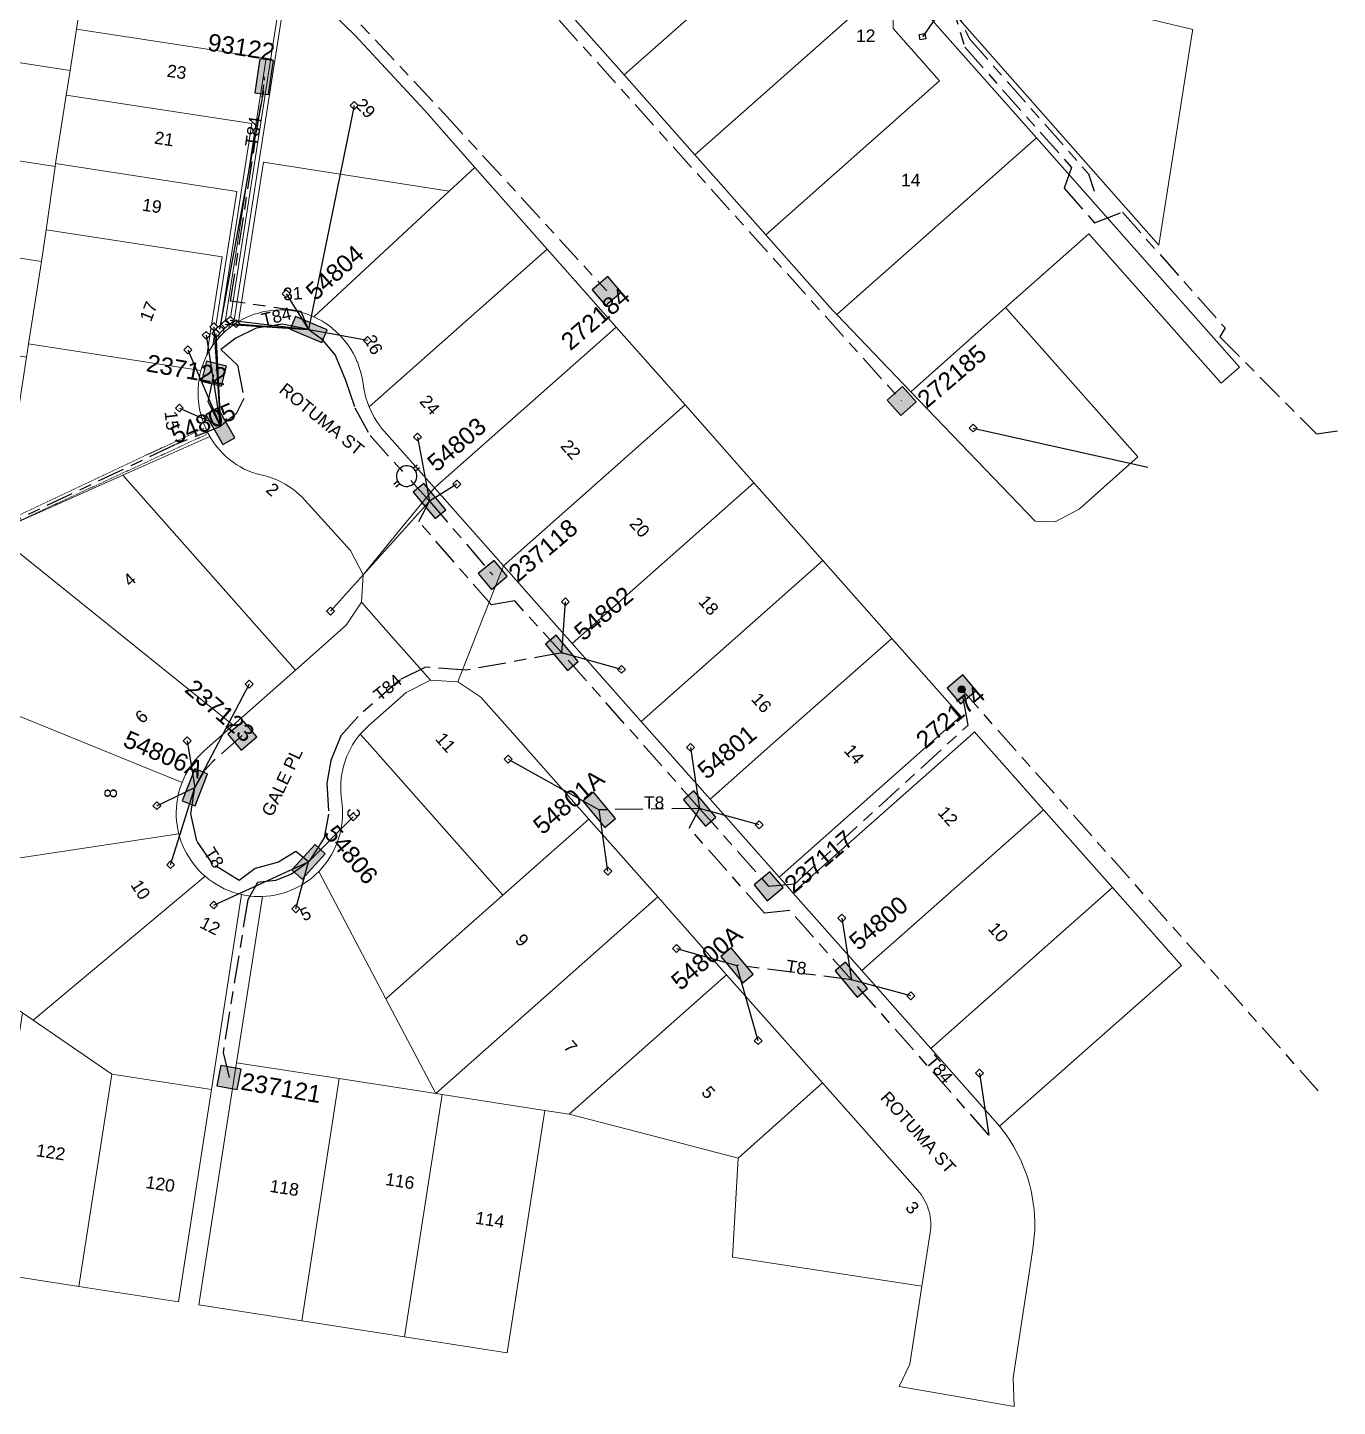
# Model space of a CAD drawing. Header units: metres. Extents: x 298351 to 299301, y 6265099 to 6266102.
# Drawn here: x 299108.3 to 299297.2, y 6265263.5 to 6265462.5 of the extents above; entities that cross this region are included whole.
import ezdxf
from ezdxf.enums import TextEntityAlignment as Align

# ---------------------------------------------------------------- set-up
doc = ezdxf.new("R2010")
doc.units = ezdxf.units.M
for name, pattern in [('Cable Exist UG', [8.2, 4, -1.2, 1.8, -1.2]), ('HIDDEN', [0.375, 0.25, -0.125]), ('HIDDEN2', [0.1875, 0.125, -0.0625])]:
    doc.linetypes.add(name, pattern=pattern)
doc.layers.get('0').update_dxf_attribs({"color": 6})
for name, color, linetype, lineweight in [('Cadastre Land Parcels_SP_EXT', 9, 'Continuous', 5), ('Cadastre Other Property_SP_EXT', 9, 'HIDDEN', 5), ('Cadastre Roads_SP_EXT', 9, 'Continuous', 5)]:
    doc.layers.add(name, color=color, linetype=linetype, lineweight=lineweight)
for name, color, linetype in [('Equip_LV_EXT', 7, 'Continuous'), ('Mains_LV_EXT', 7, 'Continuous'), ('Mains_LV_SL_EXT', 7, 'Continuous'), ('Mains_SL_EXT', 7, 'Continuous'), ('Services_SP_EXT', 7, 'Continuous'), ('SupportsUG_SP_LV_EXT', 7, 'Continuous'), ('SupportsUG_SP_LV_SL_EXT', 7, 'Continuous')]:
    doc.layers.add(name, color=color, linetype=linetype)
doc.layers.get('0').freeze()
doc.styles.add('COLUMN_LABEL', font='arial.ttf')
doc.styles.add('iecARIAL', font='arial.ttf', dxfattribs={"height": 2})
doc.styles.add('POLE_LABEL', font='arial.ttf')
doc.styles.get("Standard").update_dxf_attribs({"font": 'arial.ttf'})

# ---------------------------------------------------------------- blocks, each defined once
blk = doc.blocks.new('COLUMN_EXT')
blk.add_hatch(color=256).paths.add_polyline_path([(-1.49, 1.48), (-1.49, -1.49), (1.48, -1.49), (1.48, 1.48)])
blk.add_lwpolyline([(-1.49, -1.49), (1.48, -1.49), (1.48, 1.48), (-1.49, 1.48)], close=True)
for tag, height, style, flags, p in [('ASSET_NUM', 2.5, 'COLUMN_LABEL', 8, (2, 2)), ('STRUCTURE_PLANT_NUMBER', 0.2, 'POLE_LABEL', 9, (1.81, 0.03)), ('STREET_CODE', 0.2, 'COLUMN_LABEL', 9, (1.81, -0.2))]:
    blk.add_attdef(tag, text='', height=height, dxfattribs=dict(style=style, flags=flags)).set_placement(p, align=Align.MIDDLE_LEFT)
at = {"flags": 9}
for tag, p in [('COLUMN_TYPE', (1.81, -0.4)), ('OWNED_BY', (1.81, -0.6)), ('STATE', (1.81, -0.8)), ('USAGE', (1.81, -1)), ('STREETNAME', (1.81, -1.6)), ('SUBURB', (1.81, -1.8)), ('LEGEND', (1.81, -1.2)), ('LOCATION', (1.81, -1.4)), ('NOTES', (1.81, -2))]:
    blk.add_attdef(tag, text='', height=0.2, dxfattribs=at).set_placement(p, align=Align.MIDDLE_LEFT)
at = {"flags": 1}
blk.add_attdef('Z', (1.81, -2.35), '', height=0.2, dxfattribs=at)
blk = doc.blocks.new('PILLAR_EXT')
blk.add_hatch(color=256).paths.add_polyline_path([(-2.475, 0.99), (-2.475, -0.99), (2.475, -0.99), (2.475, 0.99)])
blk.add_lwpolyline([(-2.475, -0.99), (2.475, -0.99), (2.475, 0.99), (-2.475, 0.99)], close=True)
at = {"style": 'iecARIAL', "flags": 8}
blk.add_attdef('ASSET_NUM', (1.5, 3.5), '', height=2.5, dxfattribs=at)
for tag, p, flags in [('OWNED_BY', (0, -0.2), 9), ('STATE', (0, -0.4), 9), ('SUPPORT_TYPE', (0, -0.6), 9), ('STREETNAME', (0, -1.8), 9), ('SUBURB', (0, -2), 1), ('USAGE', (0, -0.8), 9), ('LEGEND', (0, -1), 9), ('LOCATION', (0, -1.2), 9), ('NOTES', (0, -1.4), 9), ('PARENT', (0, -1.6), 9)]:
    blk.add_attdef(tag, p, '', height=0.2, dxfattribs=dict(flags=flags))
blk = doc.blocks.new('CCP_EXT')
at = {"flags": 9}
for tag, p in [('STATE', (0, -1.8)), ('NOTES', (0, -2))]:
    blk.add_attdef(tag, text='', height=0.2, dxfattribs=at).set_placement(p, align=Align.MIDDLE_LEFT)
blk.add_wipeout([(0, 0.57), (0.57, 0), (0, -0.57), (-0.57, 0)])
blk.add_lwpolyline([(-0.57, 0), (0, 0.57), (0.57, 0), (0, -0.57), (-0.57, 0)])
at = {"flags": 1}
blk.add_attdef('Z', (0, 0), '', height=0.2, dxfattribs=at)
at = {"flags": 9}
for tag, p in [('CCP_TYPE', (0, 0)), ('CONSTRUCTED_VOLTAGE', (0, -0.2)), ('OPERATING_VOLTAGE', (0, -0.6)), ('ORIENTATION', (0, -0.8)), ('OWNED_BY', (0, -1)), ('NO_PHASES', (0, -0.4)), ('USAGE', (0, -1.2)), ('LEGEND', (0, -1.4)), ('LIFE_SUPPORT', (0, -1.6))]:
    blk.add_attdef(tag, text='', height=0.2, dxfattribs=at).set_placement(p, align=Align.MIDDLE_LEFT)
blk = doc.blocks.new('LV_UG_LINKS_OPEN_EXT')
for p, q in [((-0.25, 1.47), (-0.25, 2.22)), ((0.25, 1.47), (0.25, 2.22)), ((-0.25, -1.47), (-0.25, -2.22)), ((0.25, -1.47), (0.25, -2.22))]:
    blk.add_line(p, q)
at = {"flags": 9}
for tag, p in [('ACTUAL_STATUS', (0, 0)), ('CONSTRUCTED_VOLTAGE', (0, -0.2)), ('OPERATING_VOLTAGE', (0, -0.6)), ('ORIENTATION', (0, -0.8)), ('STATE', (0, -1)), ('SWITCH_TYPE', (0, -1.2)), ('NO_PHASES', (0, -0.4)), ('USAGE', (0, -1.4)), ('NOTES', (0, -1.6))]:
    blk.add_attdef(tag, text='', height=0.2, dxfattribs=at).set_placement(p, align=Align.MIDDLE_LEFT)
at = {"flags": 1}
blk.add_attdef('Z', (0, 0), '', height=0.2, dxfattribs=at)
blk.add_wipeout([(-0.25, 1.47), (-0.43, 1.43), (-0.61, 1.36), (-0.77, 1.28), (-0.93, 1.17), (-1.07, 1.05), (-1.19, 0.9), (-1.29, 0.75), (-1.38, 0.58), (-1.44, 0.4), (-1.48, 0.22), (-1.49, 0.03), (-1.49, -0.16), (-1.45, -0.34), (-1.4, -0.52), (-1.32, -0.69), (-1.23, -0.85), (-1.11, -1), (-0.98, -1.13), (-0.83, -1.24), (-0.66, -1.34), (-0.49, -1.41), (-0.31, -1.46), (-0.13, -1.49), (0.06, -1.49), (0.25, -1.47), (0.43, -1.43), (0.61, -1.36), (0.77, -1.28), (0.93, -1.17), (1.07, -1.05), (1.19, -0.9), (1.29, -0.75), (1.38, -0.58), (1.44, -0.4), (1.48, -0.22), (1.49, -0.03), (1.49, 0.16), (1.45, 0.34), (1.4, 0.52), (1.32, 0.69), (1.23, 0.85), (1.11, 1), (0.98, 1.13), (0.83, 1.24), (0.66, 1.34), (0.49, 1.41), (0.31, 1.46), (0.13, 1.49), (-0.06, 1.49)])
blk.add_lwpolyline([(0, -1.49, 1), (0, 1.49, 1)], format="xyb", close=True)
blk = doc.blocks.new('CONNECTOR_NODE_EXT')
h = blk.add_hatch(color=256)
edge = h.paths.add_edge_path()
edge.add_arc((0, 0), 0.5, 0, 360)
blk.add_circle((0, 0), 0.5)
at = {"flags": 1}
blk.add_attdef('Z', (0, 0), '', height=0.2, dxfattribs=at)
at = {"flags": 9}
for tag, p in [('CONNECTOR_TYPE', (0, 0)), ('CONSTRUCTED_VOLTAGE', (0, -0.2)), ('OPERATING_VOLTAGE', (0, -0.6)), ('ORIENTATION', (0, -0.8)), ('SUBTYPE', (0, -1)), ('NO_PHASES', (0, -0.4)), ('USAGE', (0, -1.2)), ('NOTES', (0, -1.4))]:
    blk.add_attdef(tag, text='', height=0.2, dxfattribs=at).set_placement(p, align=Align.MIDDLE_LEFT)

msp = doc.modelspace()

# ---------------------------------------------------------------- linework, layer by layer
at = {"layer": 'Cadastre Land Parcels_SP_EXT', "linetype": 'Continuous'}
for points in [[(299145.94, 6265470.66), (299144.9, 6265471.66), (299133.61, 6265481.52), (299120.07, 6265492.49), (299117, 6265472.9), (299116.81, 6265471.69), (299144.79, 6265467.38), (299137.28, 6265419.07), (299137.78, 6265419.46), (299138, 6265419.61), (299145.94, 6265470.66)], [(299194.34, 6265455.63), (299220.53, 6265478.84), (299210.32, 6265490.37), (299184.13, 6265467.16), (299194.34, 6265455.63)], [(299228.25, 6265470.13), (299222.46, 6265476.66), (299220.53, 6265478.84), (299194.34, 6265455.63), (299204.54, 6265444.1), (299228.17, 6265465.03), (299228.25, 6265470.13)], [(299114.41, 6265456.27), (299115.34, 6265462.26), (299116.81, 6265471.69), (299117, 6265472.9), (299096.58, 6265476.06), (299083.43, 6265468.16), (299083.42, 6265467.53), (299083.38, 6265466.91), (299083.31, 6265466.28), (299083.28, 6265466.12), (299082.52, 6265461.2), (299114.41, 6265456.27)], [(299137.28, 6265419.07), (299144.79, 6265467.38), (299116.81, 6265471.69), (299115.34, 6265462.26), (299142.71, 6265458.05), (299136.55, 6265418.43), (299137.01, 6265418.85), (299137.28, 6265419.07)], [(299172.77, 6265442.29), (299165.57, 6265450.51), (299155.51, 6265461.34), (299145.94, 6265470.66), (299138, 6265419.61), (299138.52, 6265419.95), (299138.7, 6265420.06), (299142.28, 6265443.04), (299169.08, 6265438.85), (299172.77, 6265442.29)], [(299233.18, 6265465.78), (299232.22, 6265466.33), (299231.32, 6265466.97), (299230.47, 6265467.69), (299229.69, 6265468.49), (299228.25, 6265470.13), (299228.17, 6265465.03), (299204.54, 6265444.1), (299214.75, 6265432.58), (299239.83, 6265454.79), (299233.13, 6265462.35), (299233.18, 6265465.78)], [(299273.85, 6265446.3), (299276.17, 6265461.12), (299276.34, 6265462.21), (299248.08, 6265468.99), (299247.68, 6265468.51), (299247.25, 6265468.05), (299246.8, 6265467.61), (299246.32, 6265467.2), (299245.83, 6265466.81), (299245.31, 6265466.45), (299244.78, 6265466.12), (299244.23, 6265465.81), (299243.67, 6265465.54), (299243.09, 6265465.29), (299242.5, 6265465.07), (299241.9, 6265464.89), (299241.63, 6265464.82), (299271.47, 6265431.1), (299273.85, 6265446.3)], [(299237.93, 6265464.47), (299236.95, 6265464.57), (299235.97, 6265464.76), (299235.01, 6265465.02), (299234.08, 6265465.36), (299233.18, 6265465.78), (299233.13, 6265462.35), (299239.83, 6265454.79), (299214.75, 6265432.58), (299224.42, 6265421.65), (299224.99, 6265421.06), (299253.79, 6265446.57), (299237.93, 6265464.47)], [(299136.55, 6265418.43), (299142.71, 6265458.05), (299115.34, 6265462.26), (299114.41, 6265456.27), (299113.86, 6265452.73), (299140.61, 6265448.62), (299135.79, 6265417.64), (299136.21, 6265418.1), (299136.55, 6265418.43)], [(299112.26, 6265442.43), (299112.32, 6265442.85), (299113.86, 6265452.73), (299114.41, 6265456.27), (299082.52, 6265461.2), (299080.66, 6265449.2), (299080.37, 6265447.38), (299112.26, 6265442.43)], [(299135.79, 6265417.64), (299140.61, 6265448.62), (299113.86, 6265452.73), (299112.32, 6265442.85), (299138.45, 6265438.84), (299134.99, 6265416.63), (299135.37, 6265417.13), (299135.79, 6265417.64)], [(299112.26, 6265442.43), (299080.37, 6265447.38), (299078.43, 6265433.68), (299110.26, 6265428.73), (299110.95, 6265433.31), (299112.26, 6265442.43)], [(299283.09, 6265413.49), (299253.79, 6265446.57), (299224.99, 6265421.06), (299235.66, 6265409.94), (299249.35, 6265422.07), (299261.37, 6265432.72), (299280.46, 6265411.17), (299283.09, 6265413.49)], [(299134.99, 6265416.63), (299138.45, 6265438.84), (299112.32, 6265442.85), (299112.26, 6265442.43), (299110.95, 6265433.31), (299136.35, 6265429.4), (299134.14, 6265415.21), (299134.44, 6265415.76), (299134.77, 6265416.29), (299134.99, 6265416.63)], [(299169.08, 6265438.85), (299142.28, 6265443.04), (299138.7, 6265420.06), (299139.25, 6265420.36), (299139.81, 6265420.64), (299140.39, 6265420.89), (299140.97, 6265421.11), (299141.57, 6265421.29), (299142.18, 6265421.44), (299142.8, 6265421.57), (299143.42, 6265421.66), (299144.04, 6265421.71), (299144.67, 6265421.74), (299145.29, 6265421.73), (299145.92, 6265421.69), (299146.54, 6265421.61), (299147.16, 6265421.51), (299147.77, 6265421.37), (299148.37, 6265421.2), (299148.97, 6265421), (299149.58, 6265420.75), (299169.08, 6265438.85)], [(299183.22, 6265430.49), (299172.77, 6265442.29), (299169.08, 6265438.85), (299149.58, 6265420.75), (299150.16, 6265420.46), (299150.73, 6265420.14), (299151.28, 6265419.8), (299151.81, 6265419.42), (299152.32, 6265419.02), (299152.81, 6265418.58), (299153.28, 6265418.13), (299153.72, 6265417.65), (299154.13, 6265417.15), (299154.52, 6265416.63), (299154.89, 6265416.08), (299155.22, 6265415.52), (299155.52, 6265414.95), (299155.79, 6265414.36), (299155.84, 6265414.24), (299156.07, 6265413.63), (299156.27, 6265413), (299156.44, 6265412.36), (299156.57, 6265411.71), (299156.77, 6265410.38), (299156.91, 6265409.71), (299157.08, 6265409.05), (299157.29, 6265408.4), (299157.54, 6265407.76), (299183.22, 6265430.49)], [(299110.26, 6265428.73), (299078.43, 6265433.68), (299076.28, 6265419.84), (299108.12, 6265414.9), (299108.42, 6265416.84), (299110.26, 6265428.73)], [(299134.14, 6265415.21), (299136.35, 6265429.4), (299110.95, 6265433.31), (299110.26, 6265428.73), (299108.42, 6265416.84), (299133.27, 6265412.98), (299133.46, 6265413.59), (299133.68, 6265414.19), (299133.93, 6265414.77), (299134.14, 6265415.21)], [(299193.16, 6265419.26), (299183.22, 6265430.49), (299157.54, 6265407.76), (299157.77, 6265407.21), (299158.03, 6265406.68), (299158.32, 6265406.16), (299158.63, 6265405.65), (299158.97, 6265405.16), (299159.33, 6265404.68), (299159.71, 6265404.23), (299166.95, 6265396.05), (299193.16, 6265419.26)], [(299268.44, 6265400.52), (299249.35, 6265422.07), (299235.66, 6265409.94), (299253.62, 6265391.26), (299256.52, 6265391.17), (299259.96, 6265393.01), (299268.44, 6265400.52)], [(299176.9, 6265384.82), (299203.11, 6265408.03), (299193.16, 6265419.26), (299166.95, 6265396.05), (299176.9, 6265384.82)], [(299133.27, 6265412.98), (299108.42, 6265416.84), (299108.12, 6265414.9), (299105.98, 6265401.06), (299104.26, 6265390.01), (299122, 6265397.88), (299134.57, 6265403.48), (299134.57, 6265403.5), (299134.25, 6265404.07), (299133.97, 6265404.67), (299133.71, 6265405.28), (299133.49, 6265405.9), (299133.3, 6265406.53), (299133.14, 6265407.17), (299133.02, 6265407.82), (299132.93, 6265408.47), (299132.88, 6265409.13), (299132.86, 6265409.79), (299132.88, 6265410.45), (299132.93, 6265411.11), (299133.01, 6265411.76), (299133.13, 6265412.41), (299133.27, 6265412.98)], [(299186.84, 6265373.6), (299213.05, 6265396.8), (299203.11, 6265408.03), (299176.9, 6265384.82), (299186.84, 6265373.6)], [(299156.67, 6265383.5), (299154.86, 6265387.03), (299148.33, 6265394.25), (299147.9, 6265394.7), (299147.45, 6265395.13), (299146.97, 6265395.54), (299146.48, 6265395.92), (299145.96, 6265396.27), (299145.43, 6265396.6), (299144.88, 6265396.9), (299144.31, 6265397.17), (299143.74, 6265397.41), (299143.15, 6265397.62), (299142.55, 6265397.8), (299141.32, 6265398.1), (299140.7, 6265398.28), (299140.1, 6265398.5), (299139.53, 6265398.77), (299138.98, 6265399.08), (299138.44, 6265399.41), (299137.92, 6265399.76), (299137.42, 6265400.15), (299136.94, 6265400.56), (299136.48, 6265400.99), (299136.05, 6265401.45), (299135.64, 6265401.93), (299135.25, 6265402.43), (299134.9, 6265402.96), (299134.57, 6265403.48), (299122, 6265397.88), (299146.92, 6265369.78), (299154.25, 6265376.27), (299156.43, 6265379.56), (299156.67, 6265383.5)], [(299146.92, 6265369.78), (299122, 6265397.88), (299104.26, 6265390.01), (299104.11, 6265389), (299137.94, 6265361.82), (299146.92, 6265369.78)], [(299196.79, 6265362.37), (299223, 6265385.57), (299213.05, 6265396.8), (299186.84, 6265373.6), (299196.79, 6265362.37)], [(299137.94, 6265361.82), (299104.11, 6265389), (299103.83, 6265387.23), (299101.59, 6265372.81), (299100.51, 6265365.79), (299119, 6265358.26), (299130.55, 6265353.55), (299130.8, 6265354.13), (299131.07, 6265354.69), (299131.38, 6265355.23), (299131.71, 6265355.76), (299132.07, 6265356.28), (299132.46, 6265356.77), (299132.87, 6265357.24), (299133.3, 6265357.69), (299133.76, 6265358.12), (299134.17, 6265358.49), (299137.94, 6265361.82)], [(299232.94, 6265374.34), (299223, 6265385.57), (299196.79, 6265362.37), (299199.09, 6265359.76), (299206.73, 6265351.13), (299216.66, 6265359.93), (299232.94, 6265374.34)], [(299242.89, 6265363.11), (299232.94, 6265374.34), (299216.66, 6265359.93), (299206.73, 6265351.13), (299216.68, 6265339.91), (299239.54, 6265360.15), (299242.89, 6265363.11)], [(299170.34, 6265368.06), (299166.4, 6265368.3), (299162.88, 6265366.54), (299157.48, 6265361.76), (299157.06, 6265361.37), (299156.66, 6265360.96), (299156.27, 6265360.53), (299157.68, 6265358.94), (299176.84, 6265337.31), (299189.22, 6265348.28), (299179.4, 6265359.37), (299173.63, 6265365.89), (299170.34, 6265368.06)], [(299119, 6265358.26), (299100.51, 6265365.79), (299099.37, 6265358.46), (299099.31, 6265358.07), (299097.15, 6265344.11), (299096.68, 6265341.08), (299130.09, 6265346.16), (299129.95, 6265346.77), (299129.84, 6265347.39), (299129.76, 6265348.01), (299129.72, 6265348.64), (299129.71, 6265349.27), (299129.74, 6265349.89), (299129.79, 6265350.52), (299129.88, 6265351.14), (299130, 6265351.75), (299130.15, 6265352.36), (299130.34, 6265352.96), (299130.55, 6265353.55), (299119, 6265358.26)], [(299157.68, 6265358.94), (299156.27, 6265360.53), (299155.87, 6265360.03), (299155.5, 6265359.51), (299155.16, 6265358.97), (299155.11, 6265358.89), (299154.84, 6265358.41), (299154.55, 6265357.84), (299154.3, 6265357.25), (299154.08, 6265356.65), (299153.89, 6265356.04), (299153.73, 6265355.42), (299153.6, 6265354.79), (299153.52, 6265354.15), (299153.46, 6265353.51), (299153.44, 6265352.87), (299153.45, 6265352.23), (299153.49, 6265351.59), (299153.66, 6265350.34), (299153.7, 6265349.73), (299153.71, 6265349.11), (299153.7, 6265348.49), (299153.65, 6265347.88), (299153.57, 6265347.26), (299153.46, 6265346.66), (299153.31, 6265346.05), (299153.14, 6265345.46), (299152.93, 6265344.88), (299152.7, 6265344.31), (299152.44, 6265343.75), (299152.15, 6265343.2), (299151.83, 6265342.67), (299151.48, 6265342.16), (299151.11, 6265341.67), (299150.71, 6265341.19), (299150.29, 6265340.74), (299159.97, 6265322.37), (299176.84, 6265337.31), (299157.68, 6265358.94)], [(299245.46, 6265360.2), (299244.88, 6265360.86), (299244.12, 6265360.19), (299218.67, 6265337.66), (299228.61, 6265326.43), (299254.82, 6265349.63), (299245.46, 6265360.2)], [(299199.17, 6265337.06), (299189.22, 6265348.28), (299176.84, 6265337.31), (299159.97, 6265322.37), (299167.16, 6265308.67), (299199.17, 6265337.06)], [(299264.77, 6265338.4), (299254.82, 6265349.63), (299228.61, 6265326.43), (299238.56, 6265315.2), (299264.77, 6265338.4)], [(299133.88, 6265340.04), (299133.43, 6265340.45), (299133, 6265340.88), (299132.59, 6265341.33), (299132.21, 6265341.81), (299131.85, 6265342.3), (299131.51, 6265342.81), (299131.21, 6265343.34), (299130.92, 6265343.88), (299130.67, 6265344.43), (299130.45, 6265345), (299130.25, 6265345.58), (299130.09, 6265346.16), (299096.68, 6265341.08), (299095.01, 6265330.31), (299094.81, 6265329.04), (299107.52, 6265320.34), (299109.08, 6265319.26), (299133.88, 6265340.04)], [(299134.78, 6265309.28), (299139.15, 6265337.38), (299138.5, 6265337.54), (299137.87, 6265337.74), (299137.25, 6265337.97), (299136.65, 6265338.24), (299136.06, 6265338.54), (299135.48, 6265338.87), (299134.93, 6265339.23), (299134.39, 6265339.62), (299133.88, 6265340.04), (299109.08, 6265319.26), (299120.43, 6265311.49), (299134.78, 6265309.28)], [(299159.97, 6265322.37), (299150.29, 6265340.74), (299149.85, 6265340.32), (299149.4, 6265339.91), (299148.92, 6265339.53), (299148.43, 6265339.18), (299147.91, 6265338.85), (299147.39, 6265338.54), (299146.84, 6265338.27), (299146.29, 6265338.02), (299145.72, 6265337.8), (299145.14, 6265337.61), (299144.55, 6265337.45), (299143.96, 6265337.32), (299143.35, 6265337.22), (299142.75, 6265337.15), (299142.14, 6265337.11), (299138.41, 6265313.12), (299153.24, 6265310.83), (299167.16, 6265308.67), (299159.97, 6265322.37)], [(299274.71, 6265327.18), (299264.77, 6265338.4), (299238.56, 6265315.2), (299247.91, 6265304.65), (299248.49, 6265303.96), (299274.71, 6265327.18)], [(299186.42, 6265305.69), (299209.11, 6265325.83), (299199.17, 6265337.06), (299167.16, 6265308.67), (299168.06, 6265308.53), (299182.88, 6265306.24), (299186.42, 6265305.69)], [(299210.75, 6265299.37), (299222.94, 6265310.21), (299209.11, 6265325.83), (299186.42, 6265305.69), (299197.53, 6265302.81), (299210.75, 6265299.37)], [(299109.08, 6265319.26), (299107.52, 6265320.34), (299101.71, 6265283.02), (299102.05, 6265282.97), (299115.67, 6265280.86), (299120.43, 6265311.49), (299109.08, 6265319.26)], [(299153.24, 6265310.83), (299138.41, 6265313.12), (299132.98, 6265278.18), (299147.81, 6265275.89), (299153.24, 6265310.83)], [(299134.78, 6265309.28), (299120.43, 6265311.49), (299115.67, 6265280.86), (299130.02, 6265278.64), (299134.78, 6265309.28)], [(299167.16, 6265308.67), (299153.24, 6265310.83), (299147.81, 6265275.89), (299162.63, 6265273.59), (299168.06, 6265308.53), (299167.16, 6265308.67)], [(299237.29, 6265280.9), (299238.48, 6265288.58), (299238.52, 6265288.97), (299238.56, 6265289.35), (299238.56, 6265289.74), (299238.55, 6265290.13), (299238.52, 6265290.51), (299238.47, 6265290.9), (299238.4, 6265291.28), (299238.31, 6265291.66), (299238.2, 6265292.03), (299238.07, 6265292.39), (299237.93, 6265292.75), (299237.76, 6265293.1), (299237.58, 6265293.45), (299237.38, 6265293.78), (299237.16, 6265294.1), (299236.93, 6265294.41), (299236.68, 6265294.7), (299222.94, 6265310.21), (299210.75, 6265299.37), (299209.96, 6265285.1), (299237.29, 6265280.9)], [(299182.88, 6265306.24), (299168.06, 6265308.53), (299162.63, 6265273.59), (299177.46, 6265271.3), (299182.88, 6265306.24)]]:
    msp.add_lwpolyline(points, close=True, dxfattribs=at)
at = {"layer": 'Cadastre Other Property_SP_EXT', "linetype": 'HIDDEN2'}
msp.add_lwpolyline([(299104.26, 6265390.01), (299134.08, 6265403.77), (299133.61, 6265404.64), (299104.43, 6265390.92), (299104.26, 6265390.01)], close=True, dxfattribs=at)
at = {"layer": 'Mains_LV_EXT', "linetype": 'Cable Exist UG'}
for points in [[(299136.09, 6265404.94), (299129.49, 6265402.25), (299103.69, 6265390.01), (299098.99, 6265388.35), (299074.82, 6265391.87), (299070.04, 6265392.3)], [(299148.81, 6265342.11), (299146.96, 6265343.6), (299144.45, 6265342.08), (299141.12, 6265341.15), (299138.77, 6265339.41), (299135.01, 6265341.78), (299132.68, 6265345.14), (299131.81, 6265349.05), (299132.41, 6265352.86)], [(299205.22, 6265349.81), (299190.71, 6265349.62)], [(299227.1, 6265325.11), (299210.6, 6265327.17)]]:
    msp.add_lwpolyline(points, dxfattribs=at)
at = {"layer": 'Mains_LV_SL_EXT', "linetype": 'Cable Exist UG'}
for points in [[(299241.31, 6265466.8), (299244.14, 6265460.84), (299261.32, 6265441.37), (299262.15, 6265438.88)], [(299136.08, 6265404.95), (299134.3, 6265408.48), (299135.18, 6265412.54)], [(299166.26, 6265394.16), (299175.37, 6265383.5)]]:
    msp.add_lwpolyline(points, dxfattribs=at)
at = {"layer": 'Mains_SL_EXT', "linetype": 'Cable Exist UG'}
msp.add_lwpolyline([(299179.45, 6265469.65), (299234.35, 6265408.6)], dxfattribs=at)

# ---------------------------------------------------------------- block references
at = {"layer": 'Equip_LV_EXT'}
msp.add_blockref('CONNECTOR_NODE_EXT', (299243.02, 6265366.99), dxfattribs=at)
at = {"layer": 'SupportsUG_SP_LV_EXT'}
ref = msp.add_blockref('PILLAR_EXT', (299142.4, 6265455.39), dxfattribs=dict(at, rotation=261.9334224998212))
ref.add_attrib('ASSET_NUM', '93122', dxfattribs={"layer": '0', "height": 2.5, "rotation": 350.992, "style": 'iecARIAL'}).set_placement((299143.9, 6265458.89), align=Align.MIDDLE_RIGHT)
ref = msp.add_blockref('PILLAR_EXT', (299148.81, 6265418.9), dxfattribs=dict(at, rotation=157.0143312546875))
ref.add_attrib('ASSET_NUM', '54804', dxfattribs={"layer": '0', "height": 2.5, "rotation": 42.0416, "style": 'iecARIAL'}).set_placement((299150.31, 6265422.4), align=Align.BOTTOM_LEFT)
ref = msp.add_blockref('PILLAR_EXT', (299136.08, 6265404.95), dxfattribs=dict(at, rotation=299.7761696950263))
ref.add_attrib('ASSET_NUM', '54805', dxfattribs={"layer": '0', "height": 2.5, "rotation": 22.8936, "style": 'iecARIAL'}).set_placement((299137.58, 6265408.45), align=Align.TOP_RIGHT)
ref = msp.add_blockref('PILLAR_EXT', (299166.26, 6265394.16), dxfattribs=dict(at, rotation=129.907424798889))
ref.add_attrib('ASSET_NUM', '54803', dxfattribs={"layer": '0', "height": 2.5, "rotation": 40.4453, "style": 'iecARIAL'}).set_placement((299167.76, 6265397.66), align=Align.BOTTOM_LEFT)
ref = msp.add_blockref('PILLAR_EXT', (299185.33, 6265372.27), dxfattribs=dict(at, rotation=129.9074249523844))
ref.add_attrib('ASSET_NUM', '54802', dxfattribs={"layer": '0', "height": 2.5, "rotation": 40.1489, "style": 'iecARIAL'}).set_placement((299186.83, 6265375.77), align=Align.TOP_LEFT)
ref = msp.add_blockref('PILLAR_EXT', (299132.41, 6265352.86), dxfattribs=dict(at, rotation=248.8356744279873))
ref.add_attrib('ASSET_NUM', '54806A', dxfattribs={"layer": '0', "height": 2.5, "rotation": 336.5733, "style": 'iecARIAL'}).set_placement((299133.91, 6265356.36), align=Align.TOP_RIGHT)
ref = msp.add_blockref('PILLAR_EXT', (299205.22, 6265349.81), dxfattribs=dict(at, rotation=129.9074249523844))
ref.add_attrib('ASSET_NUM', '54801', dxfattribs={"layer": '0', "height": 2.5, "rotation": 40.101, "style": 'iecARIAL'}).set_placement((299206.72, 6265353.31), align=Align.BOTTOM_LEFT)
ref = msp.add_blockref('PILLAR_EXT', (299190.71, 6265349.62), dxfattribs=dict(at, rotation=309.8352168225061))
ref.add_attrib('ASSET_NUM', '54801A', dxfattribs={"layer": '0', "height": 2.5, "rotation": 40.2675, "style": 'iecARIAL'}).set_placement((299192.21, 6265353.12), align=Align.BOTTOM_RIGHT)
ref = msp.add_blockref('PILLAR_EXT', (299148.81, 6265342.11), dxfattribs=dict(at, rotation=47.43808603629174))
ref.add_attrib('ASSET_NUM', '54806', dxfattribs={"layer": '0', "height": 2.5, "rotation": 309.7793, "style": 'iecARIAL'}).set_placement((299150.31, 6265345.61), align=Align.BOTTOM_LEFT)
ref = msp.add_blockref('PILLAR_EXT', (299227.1, 6265325.11), dxfattribs=dict(at, rotation=129.9074249523844))
ref.add_attrib('ASSET_NUM', '54800', dxfattribs={"layer": '0', "height": 2.5, "rotation": 40.3749, "style": 'iecARIAL'}).set_placement((299228.6, 6265328.61), align=Align.BOTTOM_LEFT)
ref = msp.add_blockref('PILLAR_EXT', (299210.6, 6265327.17), dxfattribs=dict(at, rotation=309.8352168225061))
ref.add_attrib('ASSET_NUM', '54800A', dxfattribs={"layer": '0', "height": 2.5, "rotation": 40.4275, "style": 'iecARIAL'}).set_placement((299212.1, 6265330.67), align=Align.BOTTOM_RIGHT)
at = {"layer": 'SupportsUG_SP_LV_SL_EXT'}
ref = msp.add_blockref('COLUMN_EXT', (299191.81, 6265424.47), dxfattribs=dict(at, rotation=310.4744740599246))
ref.add_attrib('ASSET_NUM', '272184', dxfattribs={"layer": '0', "height": 2.5, "rotation": 40.5202, "style": 'COLUMN_LABEL'}).set_placement((299193.81, 6265425.22), align=Align.TOP_RIGHT)
ref = msp.add_blockref('COLUMN_EXT', (299234.35, 6265408.6), dxfattribs=dict(at, rotation=131.917233885999))
ref.add_attrib('ASSET_NUM', '272185', dxfattribs={"layer": '0', "height": 2.5, "rotation": 40.5202, "style": 'COLUMN_LABEL'}).set_placement((299236.35, 6265409.35), align=Align.TOP_LEFT)
ref = msp.add_blockref('COLUMN_EXT', (299135.18, 6265412.54), dxfattribs=dict(at, rotation=255.9952549915128))
ref.add_attrib('ASSET_NUM', '237122', dxfattribs={"layer": '0', "height": 2.5, "rotation": 349.7308, "style": 'COLUMN_LABEL'}).set_placement((299137.18, 6265413.29), align=Align.TOP_RIGHT)
ref = msp.add_blockref('COLUMN_EXT', (299175.37, 6265383.5), dxfattribs=dict(at, rotation=129.9074249523844))
ref.add_attrib('ASSET_NUM', '237118', dxfattribs={"layer": '0', "height": 2.5, "rotation": 40.3511, "style": 'COLUMN_LABEL'}).set_placement((299177.37, 6265384.25), align=Align.TOP_LEFT)
ref = msp.add_blockref('COLUMN_EXT', (299139.25, 6265360.33), dxfattribs=dict(at, rotation=219.8579157010744))
ref.add_attrib('ASSET_NUM', '237123', dxfattribs={"layer": '0', "height": 2.5, "rotation": 319.405, "style": 'COLUMN_LABEL'}).set_placement((299141.25, 6265361.08), align=Align.TOP_RIGHT)
ref = msp.add_blockref('COLUMN_EXT', (299243.02, 6265366.99), dxfattribs=dict(at, rotation=310.4775752717303))
ref.add_attrib('ASSET_NUM', '272174', dxfattribs={"layer": '0', "height": 2.5, "rotation": 40.4021, "style": 'COLUMN_LABEL'}).set_placement((299245.02, 6265367.74), align=Align.TOP_RIGHT)
ref = msp.add_blockref('COLUMN_EXT', (299215.16, 6265338.59), dxfattribs=dict(at, rotation=129.9074249523844))
ref.add_attrib('ASSET_NUM', '237117', dxfattribs={"layer": '0', "height": 2.5, "rotation": 40.109, "style": 'COLUMN_LABEL'}).set_placement((299217.16, 6265339.34), align=Align.TOP_LEFT)
ref = msp.add_blockref('COLUMN_EXT', (299137.33, 6265310.99), dxfattribs=dict(at, rotation=259.2932818884496))
ref.add_attrib('ASSET_NUM', '237121', dxfattribs={"layer": '0', "height": 2.5, "rotation": 350.1587, "style": 'COLUMN_LABEL'}).set_placement((299139.33, 6265311.74), align=Align.TOP_LEFT)

# ---------------------------------------------------------------- texts
at = {"layer": 'Cadastre Land Parcels_SP_EXT'}
for s, p in [('12', (299227.78, 6265460.39)), ('14', (299234.27, 6265439.58))]:
    msp.add_text(s, height=1.8, dxfattribs=at).set_placement(p)
for s, rotation, p in [('23', 352.0411, (299128.28, 6265455.39)), ('29', 313.9, (299155.38, 6265451.23)), ('21', 351.3407, (299126.47, 6265445.74)), ('19', 351.4404, (299124.7, 6265436.07)), ('31', 3.711, (299145.18, 6265423.11)), ('17', 68.65, (299126.05, 6265419.89)), ('26', 298.7398, (299156.7, 6265417.52)), ('24', 311.6124, (299164.69, 6265408.48)), ('15', 276.4531, (299128.03, 6265407.05)), ('22', 311.6124, (299185.03, 6265402.04)), ('2', 319.0383, (299142.5, 6265395.61)), ('20', 311.6054, (299194.98, 6265390.81)), ('4', 41.6122, (299123.05, 6265381.7)), ('18', 311.6051, (299204.92, 6265379.58)), ('16', 311.6053, (299212.54, 6265365.52)), ('6', 41.6122, (299124.77, 6265361.93)), ('11', 311.612, (299166.99, 6265359.78)), ('14', 311.6124, (299225.91, 6265358.09)), ('8', 87.9523, (299121.13, 6265351.27)), ('12', 311.6124, (299239.43, 6265349.16)), ('3', 271.4465, (299154.38, 6265349.81)), ('10', 303.3409, (299123.06, 6265338.78)), ('12', 333.5474, (299132.96, 6265332.71)), ('5', 23.9539, (299148.09, 6265333.5)), ('10', 311.6121, (299246.69, 6265332.42)), ('9', 311.6121, (299178.47, 6265330.74)), ('7', 311.6124, (299185.47, 6265315.34)), ('5', 311.6121, (299205.35, 6265308.78)), ('122', 351.1978, (299109.41, 6265299.66)), ('120', 351.1976, (299125.22, 6265295.07)), ('118', 351.1974, (299143.11, 6265294.51)), ('116', 351.1971, (299159.78, 6265295.5)), ('3', 311.6123, (299234.77, 6265292.15)), ('114', 351.1974, (299172.76, 6265289.92))]:
    msp.add_text(s, height=1.8, rotation=rotation, dxfattribs=at).set_placement(p)
at = {"layer": 'Cadastre Roads_SP_EXT'}
for s, rotation, p in [('ROTUMA ST', 320.6887, (299144.41, 6265409.96)), ('GALE PL', 64.8692, (299143.57, 6265348.49)), ('ROTUMA ST', 311.6122, (299231.16, 6265308))]:
    msp.add_text(s, height=1.8, rotation=rotation, dxfattribs=at).set_placement(p)
at = {"layer": 'Mains_LV_EXT'}
for s, rotation, p in [('T84', 81.4815, (299141.4, 6265445.18)), ('T84', 13.5687, (299142.26, 6265419.41)), ('T84', 39.3145, (299159.1, 6265365.2)), ('T8', 359.2286, (299197.17, 6265349.78)), ('T8', 302.9687, (299133.62, 6265343.44)), ('T8', 351.2263, (299217.57, 6265326.23)), ('T84', 310.0356, (299237.72, 6265313.27))]:
    msp.add_text(s, height=1.8, rotation=rotation, dxfattribs=at).set_placement(p)

# ---------------------------------------------------------------- next in the draw order: block references
at = {"layer": 'Services_SP_EXT', "rotation": 235.1900841619128}
msp.add_blockref('CCP_EXT', (299237.36, 6265461.15), dxfattribs=at)
at = {"layer": 'Services_SP_EXT'}
for p in [(299155.38, 6265451.23), (299145.56, 6265424.08), (299135.99, 6265418.94), (299157.29, 6265417.34), (299131.39, 6265415.99), (299130.17, 6265407.58), (299164.52, 6265403.4), (299244.66, 6265404.7), (299170.19, 6265396.6), (299185.85, 6265379.64), (299151.96, 6265378.26), (299193.93, 6265369.88), (299140.25, 6265367.75), (299131.31, 6265359.58), (299203.91, 6265358.63), (299177.61, 6265356.94), (299126.91, 6265350.21), (299155.25, 6265348.6), (299213.8, 6265347.45), (299128.91, 6265341.7), (299191.99, 6265340.75), (299135.12, 6265335.88), (299146.98, 6265335.32), (299225.74, 6265333.97), (299201.87, 6265329.6), (299235.68, 6265322.77), (299213.65, 6265316.31), (299245.58, 6265311.62)]:
    msp.add_blockref('CCP_EXT', p, dxfattribs=at)

# ---------------------------------------------------------------- next in the draw order: linework, layer by layer
at = {"layer": 'Cadastre Roads_SP_EXT', "linetype": 'Continuous'}
for points in [[(299186.84, 6265373.6), (299176.9, 6265384.82), (299173.52, 6265376.18), (299170.34, 6265368.06), (299173.63, 6265365.89), (299179.4, 6265359.37), (299189.22, 6265348.28), (299199.17, 6265337.06), (299209.11, 6265325.83), (299222.94, 6265310.21), (299236.68, 6265294.7), (299236.93, 6265294.41), (299237.16, 6265294.1), (299237.38, 6265293.78), (299237.58, 6265293.45), (299237.76, 6265293.1), (299237.93, 6265292.75), (299238.07, 6265292.39), (299238.2, 6265292.03), (299238.31, 6265291.66), (299238.4, 6265291.28), (299238.47, 6265290.9), (299238.52, 6265290.51), (299238.55, 6265290.13), (299238.56, 6265289.74), (299238.56, 6265289.35), (299238.52, 6265288.97), (299238.48, 6265288.58), (299237.29, 6265280.9), (299235.55, 6265269.63), (299234.01, 6265266.43), (299240.95, 6265265.22), (299250.61, 6265263.54), (299250.42, 6265267.67), (299253.3, 6265286.29), (299253.55, 6265288.91), (299253.56, 6265290.07), (299253.51, 6265291.22), (299253.41, 6265292.37), (299253.39, 6265292.48), (299253.24, 6265293.52), (299253.02, 6265294.66), (299252.73, 6265295.78), (299252.39, 6265296.89), (299251.99, 6265297.98), (299251.54, 6265299.05), (299251.03, 6265300.09), (299250.47, 6265301.11), (299249.86, 6265302.09), (299249.2, 6265303.04), (299248.49, 6265303.96), (299247.91, 6265304.65), (299238.56, 6265315.2), (299228.61, 6265326.43), (299218.67, 6265337.66), (299217.64, 6265338.82), (299216.68, 6265339.91), (299206.73, 6265351.13), (299199.09, 6265359.76), (299196.79, 6265362.37), (299186.84, 6265373.6)], [(299166.4, 6265368.3), (299161.01, 6265374.39), (299156.43, 6265379.56), (299154.25, 6265376.27), (299146.92, 6265369.78), (299137.94, 6265361.82), (299134.17, 6265358.49), (299133.76, 6265358.12), (299133.3, 6265357.69), (299132.87, 6265357.24), (299132.46, 6265356.77), (299132.07, 6265356.28), (299131.71, 6265355.76), (299131.38, 6265355.23), (299131.07, 6265354.69), (299130.8, 6265354.13), (299130.55, 6265353.55), (299130.34, 6265352.96), (299130.15, 6265352.36), (299130, 6265351.75), (299129.88, 6265351.14), (299129.79, 6265350.52), (299129.74, 6265349.89), (299129.71, 6265349.27), (299129.72, 6265348.64), (299129.76, 6265348.01), (299129.84, 6265347.39), (299129.95, 6265346.77), (299130.09, 6265346.16), (299130.25, 6265345.58), (299130.45, 6265345), (299130.67, 6265344.43), (299130.92, 6265343.88), (299131.21, 6265343.34), (299131.51, 6265342.81), (299131.85, 6265342.3), (299132.21, 6265341.81), (299132.59, 6265341.33), (299133, 6265340.88), (299133.43, 6265340.45), (299133.88, 6265340.04), (299134.39, 6265339.62), (299134.93, 6265339.23), (299135.48, 6265338.87), (299136.06, 6265338.54), (299136.65, 6265338.24), (299137.25, 6265337.97), (299137.87, 6265337.74), (299138.5, 6265337.54), (299139.15, 6265337.38), (299139.74, 6265337.27), (299140.17, 6265337.21), (299140.33, 6265337.18), (299140.94, 6265337.13), (299141.54, 6265337.1), (299142.14, 6265337.11), (299142.75, 6265337.15), (299143.35, 6265337.22), (299143.96, 6265337.32), (299144.55, 6265337.45), (299145.14, 6265337.61), (299145.72, 6265337.8), (299146.29, 6265338.02), (299146.84, 6265338.27), (299147.39, 6265338.54), (299147.91, 6265338.85), (299148.43, 6265339.18), (299148.92, 6265339.53), (299149.4, 6265339.91), (299149.85, 6265340.32), (299150.29, 6265340.74), (299150.71, 6265341.19), (299151.11, 6265341.67), (299151.48, 6265342.16), (299151.83, 6265342.67), (299152.15, 6265343.2), (299152.44, 6265343.75), (299152.7, 6265344.31), (299152.93, 6265344.88), (299153.14, 6265345.46), (299153.31, 6265346.05), (299153.46, 6265346.66), (299153.57, 6265347.26), (299153.65, 6265347.88), (299153.7, 6265348.49), (299153.71, 6265349.11), (299153.7, 6265349.73), (299153.66, 6265350.34), (299153.49, 6265351.59), (299153.45, 6265352.23), (299153.44, 6265352.87), (299153.46, 6265353.51), (299153.52, 6265354.15), (299153.6, 6265354.79), (299153.73, 6265355.42), (299153.89, 6265356.04), (299154.08, 6265356.65), (299154.3, 6265357.25), (299154.55, 6265357.84), (299154.84, 6265358.41), (299155.11, 6265358.89), (299155.16, 6265358.97), (299155.5, 6265359.51), (299155.87, 6265360.03), (299156.27, 6265360.53), (299156.66, 6265360.96), (299157.06, 6265361.37), (299157.48, 6265361.76), (299162.88, 6265366.54), (299166.4, 6265368.3)]]:
    msp.add_lwpolyline(points, close=True, dxfattribs=at)
at = {"layer": 'Mains_LV_EXT', "linetype": 'Cable Exist UG'}
for points in [[(299241.31, 6265466.8), (299243.46, 6265459.63), (299258.85, 6265442.3), (299257.82, 6265439.28), (299262.18, 6265434.31), (299266.2, 6265435.86), (299281, 6265419.14), (299280.27, 6265417.86), (299294.18, 6265403.84), (299297.22, 6265404.31)], [(299185.33, 6265372.27), (299178.55, 6265379.75), (299175.18, 6265379.17), (299164.69, 6265391.21), (299166.26, 6265394.16)], [(299185.33, 6265372.27), (299171.53, 6265369.75), (299165.67, 6265370.19), (299161.94, 6265368.34), (299155.94, 6265363.09), (299153.47, 6265360.28), (299152, 6265356.74), (299151.45, 6265353.48), (299151.7, 6265348.98), (299151.04, 6265345.57), (299148.81, 6265342.11)], [(299205.22, 6265349.81), (299185.33, 6265372.27)], [(299227.1, 6265325.11), (299218.24, 6265335.1), (299214.58, 6265334.7), (299203.71, 6265346.98), (299205.22, 6265349.81)], [(299246.94, 6265302.7), (299227.1, 6265325.11)]]:
    msp.add_lwpolyline(points, dxfattribs=at)
at = {"layer": 'Mains_LV_SL_EXT', "linetype": 'Cable Exist UG'}
for points in [[(299134.35, 6265483.24), (299145.31, 6265473.68), (299152.78, 6265466.67), (299168.38, 6265450.06), (299191.81, 6265424.47)], [(299215.16, 6265338.59), (299218.96, 6265338.96), (299243.94, 6265361.82), (299243.02, 6265366.99)], [(299294.45, 6265309.08), (299243.02, 6265366.99)], [(299139.25, 6265360.33), (299135.06, 6265356.64), (299133.79, 6265355.28), (299132.41, 6265352.86)], [(299205.22, 6265349.81), (299215.16, 6265338.59)], [(299148.81, 6265342.11), (299146.34, 6265340.31), (299144.02, 6265339.4), (299141.43, 6265339.13), (299140.03, 6265336.65), (299136.48, 6265314.62), (299137.33, 6265310.99)]]:
    msp.add_lwpolyline(points, dxfattribs=at)
at = {"layer": 'Services_SP_EXT'}
for points in [[(299241.31, 6265466.8), (299237.36, 6265461.15)], [(299155.38, 6265451.23), (299148.81, 6265418.9)], [(299145.56, 6265424.08), (299148.81, 6265418.9)], [(299157.29, 6265417.34), (299148.9, 6265418.86)], [(299131.39, 6265415.99), (299136.08, 6265404.95)], [(299130.17, 6265407.58), (299136.08, 6265404.95)], [(299244.66, 6265404.7), (299269.86, 6265399.07)], [(299151.96, 6265378.26), (299166.26, 6265394.16)], [(299185.33, 6265372.27), (299185.85, 6265379.64)], [(299193.93, 6265369.88), (299185.33, 6265372.27)], [(299140.25, 6265367.75), (299132.41, 6265352.86)], [(299131.31, 6265359.58), (299132.41, 6265352.86)], [(299203.91, 6265358.63), (299205.22, 6265349.81)], [(299177.61, 6265356.94), (299190.71, 6265349.62)], [(299126.91, 6265350.21), (299132.41, 6265352.86)], [(299128.91, 6265341.7), (299132.41, 6265352.86)], [(299155.25, 6265348.6), (299148.81, 6265342.11)], [(299191.99, 6265340.75), (299190.71, 6265349.62)], [(299213.8, 6265347.45), (299205.22, 6265349.81)], [(299135.12, 6265335.88), (299148.81, 6265342.11)], [(299146.98, 6265335.32), (299148.81, 6265342.11)], [(299225.74, 6265333.97), (299227.1, 6265325.11)], [(299201.87, 6265329.6), (299210.6, 6265327.17)], [(299213.65, 6265316.31), (299210.6, 6265327.17)], [(299235.68, 6265322.77), (299227.1, 6265325.11)], [(299245.58, 6265311.62), (299246.94, 6265302.7)]]:
    msp.add_lwpolyline(points, dxfattribs=at)

# ---------------------------------------------------------------- next in the draw order: block references
msp.add_blockref('CCP_EXT', (299136.78, 6265419.66), dxfattribs=at)
at = {"layer": 'Services_SP_EXT', "rotation": 90.0000000000002}
msp.add_blockref('CCP_EXT', (299134.02, 6265418.07), dxfattribs=at)

# ---------------------------------------------------------------- next in the draw order: block references
msp.add_blockref('CCP_EXT', (299135.13, 6265419.28), dxfattribs=at)
at = {"layer": 'Services_SP_EXT'}
msp.add_blockref('CCP_EXT', (299137.5, 6265420.24), dxfattribs=at)

# ---------------------------------------------------------------- next in the draw order: block references
msp.add_blockref('CCP_EXT', (299138.35, 6265419.75), dxfattribs=at)
at = {"layer": 'Services_SP_EXT', "rotation": 90.0000000000002}
msp.add_blockref('CCP_EXT', (299135.44, 6265418.33), dxfattribs=at)

# ---------------------------------------------------------------- next in the draw order: linework, layer by layer
at = {"layer": 'Cadastre Roads_SP_EXT', "linetype": 'Continuous'}
msp.add_lwpolyline([(299149.58, 6265420.75), (299148.97, 6265421), (299148.37, 6265421.2), (299147.77, 6265421.37), (299147.16, 6265421.51), (299146.54, 6265421.61), (299145.92, 6265421.69), (299145.29, 6265421.73), (299144.67, 6265421.74), (299144.04, 6265421.71), (299143.42, 6265421.66), (299142.8, 6265421.57), (299142.18, 6265421.44), (299141.57, 6265421.29), (299140.97, 6265421.11), (299140.39, 6265420.89), (299139.81, 6265420.64), (299139.25, 6265420.36), (299138.7, 6265420.06), (299138.52, 6265419.95), (299138, 6265419.61), (299137.78, 6265419.46), (299137.28, 6265419.07), (299137.01, 6265418.85), (299136.55, 6265418.43), (299136.21, 6265418.1), (299135.79, 6265417.64), (299135.37, 6265417.13), (299134.99, 6265416.63), (299134.77, 6265416.29), (299134.44, 6265415.76), (299134.14, 6265415.21), (299133.93, 6265414.77), (299133.68, 6265414.19), (299133.46, 6265413.59), (299133.27, 6265412.98), (299133.13, 6265412.41), (299133.01, 6265411.76), (299132.93, 6265411.11), (299132.88, 6265410.45), (299132.86, 6265409.79), (299132.88, 6265409.13), (299132.93, 6265408.47), (299133.02, 6265407.82), (299133.14, 6265407.17), (299133.3, 6265406.53), (299133.49, 6265405.9), (299133.71, 6265405.28), (299133.97, 6265404.67), (299134.25, 6265404.07), (299134.57, 6265403.5), (299134.57, 6265403.48), (299134.9, 6265402.96), (299135.25, 6265402.43), (299135.64, 6265401.93), (299136.05, 6265401.45), (299136.48, 6265400.99), (299136.94, 6265400.56), (299137.42, 6265400.15), (299137.92, 6265399.76), (299138.44, 6265399.41), (299138.98, 6265399.08), (299139.53, 6265398.77), (299140.1, 6265398.5), (299140.7, 6265398.28), (299141.32, 6265398.1), (299142.55, 6265397.8), (299143.15, 6265397.62), (299143.74, 6265397.41), (299144.31, 6265397.17), (299144.88, 6265396.9), (299145.43, 6265396.6), (299145.96, 6265396.27), (299146.48, 6265395.92), (299146.97, 6265395.54), (299147.45, 6265395.13), (299147.9, 6265394.7), (299148.33, 6265394.25), (299154.86, 6265387.03), (299156.67, 6265383.5), (299162.23, 6265390.29), (299166.95, 6265396.05), (299159.71, 6265404.23), (299159.33, 6265404.68), (299158.97, 6265405.16), (299158.63, 6265405.65), (299158.32, 6265406.16), (299158.03, 6265406.68), (299157.77, 6265407.21), (299157.54, 6265407.76), (299157.29, 6265408.4), (299157.08, 6265409.05), (299156.91, 6265409.71), (299156.77, 6265410.38), (299156.57, 6265411.71), (299156.44, 6265412.36), (299156.27, 6265413), (299156.07, 6265413.63), (299155.84, 6265414.24), (299155.79, 6265414.36), (299155.52, 6265414.95), (299155.22, 6265415.52), (299154.89, 6265416.08), (299154.52, 6265416.63), (299154.13, 6265417.15), (299153.72, 6265417.65), (299153.28, 6265418.13), (299152.81, 6265418.58), (299152.32, 6265419.02), (299151.81, 6265419.42), (299151.28, 6265419.8), (299150.73, 6265420.14), (299150.16, 6265420.46), (299149.58, 6265420.75)], close=True, dxfattribs=at)
at = {"layer": 'Mains_LV_EXT', "linetype": 'Cable Exist UG'}
for points in [[(299148.81, 6265418.9), (299147.76, 6265421.5), (299137.56, 6265423), (299142.47, 6265454.88), (299142.4, 6265455.39)], [(299148.81, 6265418.9), (299145.03, 6265419.69), (299141.27, 6265419.09), (299138.33, 6265417.68), (299136.13, 6265416.01), (299138.54, 6265413.76), (299139.48, 6265408.98), (299138.34, 6265406.75), (299136.08, 6265404.95)]]:
    msp.add_lwpolyline(points, dxfattribs=at)
at = {"layer": 'Services_SP_EXT'}
for points in [[(299135.99, 6265418.94), (299142.33, 6265453.33)], [(299136.78, 6265419.66), (299148.81, 6265418.9)], [(299137.5, 6265420.24), (299148.81, 6265418.9)], [(299138.35, 6265419.75), (299148.81, 6265418.9)], [(299134.02, 6265418.07), (299136.08, 6265404.95)], [(299135.13, 6265419.28), (299136.08, 6265404.95)], [(299135.44, 6265418.33), (299136.08, 6265404.95)]]:
    msp.add_lwpolyline(points, dxfattribs=at)

# ---------------------------------------------------------------- next in the draw order: block references
at = {"layer": 'Equip_LV_EXT', "rotation": 129.907424798889}
msp.add_blockref('LV_UG_LINKS_OPEN_EXT', (299162.95, 6265397.76), dxfattribs=at)

# ---------------------------------------------------------------- next in the draw order: linework, layer by layer
at = {"layer": 'Mains_LV_EXT', "linetype": 'Cable Exist UG'}
for points in [[(299148.9, 6265418.86), (299150.61, 6265417.63), (299152.66, 6265415.23), (299154.12, 6265411.59), (299155.48, 6265407.59), (299157.68, 6265403.62), (299162.95, 6265397.76)], [(299166.26, 6265394.16), (299162.95, 6265397.76)]]:
    msp.add_lwpolyline(points, dxfattribs=at)
at = {"layer": 'Services_SP_EXT'}
for points in [[(299164.52, 6265403.4), (299166.26, 6265394.16)], [(299170.19, 6265396.6), (299166.26, 6265394.16)]]:
    msp.add_lwpolyline(points, dxfattribs=at)

doc.saveas('drawing.dxf')
